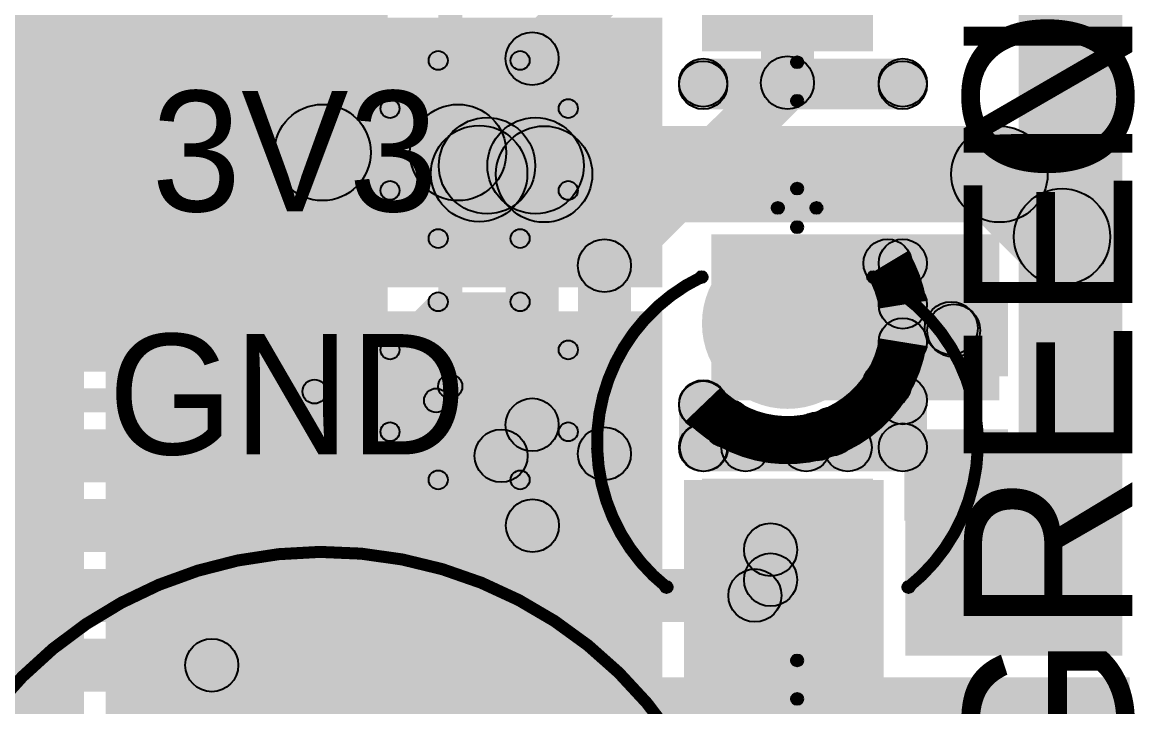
# Model space of a CAD drawing. Header units: millimetres. Extents: x 1.65 to 3.65, y 2.62 to 4.07.
# Drawn here: x 3.1873 to 3.6492, y 2.9808 to 3.2651 of the extents above; entities that cross this region are included whole.
import ezdxf

# ---------------------------------------------------------------- set-up
doc = ezdxf.new("R2010")
doc.units = ezdxf.units.MM
doc.header["$MEASUREMENT"] = 0
for name, color, linetype in [('BottomLayer', 5, 'Continuous'), ('BottomPaste', 16, 'Continuous'), ('BottomSolder', 6, 'Continuous'), ('PadHoleLayer', 156, 'Continuous'), ('TopLayer', 1, 'Continuous'), ('TopOverlay', 2, 'Continuous'), ('TopPaste', 8, 'Continuous'), ('TopSolder', 216, 'Continuous'), ('ViaHoleLayer', 16, 'Continuous')]:
    doc.layers.add(name, color=color, linetype=linetype)

# ---------------------------------------------------------------- blocks, each defined once
blk = doc.blocks.new('YS_SBZ9032C03R16_1')
at = {"layer": 'TopLayer'}
for points in [[(-0.22047, 0.03937), (-0.09449, 0.03937), (-0.09449, -0.03937), (-0.22047, -0.03937)], [(0.09449, 0.03937), (0.22047, 0.03937), (0.22047, -0.03937), (0.09449, -0.03937)]]:
    blk.add_hatch(color=1, dxfattribs=at).paths.add_polyline_path(points)
at = {"layer": 'TopOverlay'}
h = blk.add_hatch(color=2, dxfattribs=at)
edge = h.paths.add_edge_path()
edge.add_arc((-0.10039, 0.2372), 0.0025, 0, 360)
h = blk.add_hatch(color=2, dxfattribs=at)
edge = h.paths.add_edge_path()
edge.add_arc((-0.10039, 0.2372), 0.0025, 0, 360)
for points in [[(-0.10289, 0.2372), (-0.09789, 0.2372), (-0.09789, 0.15059), (-0.10289, 0.15059)], [(0.10039, 0.2397), (0.10039, 0.2347), (-0.10039, 0.2347), (-0.10039, 0.2397)], [(0.09789, 0.2372), (0.10289, 0.2372), (0.10289, 0.15059), (0.09789, 0.15059)], [(-0.20329, 0.0981), (-0.19829, 0.0981), (-0.19829, 0.0581), (-0.20329, 0.0581)], [(-0.18077, 0.08026), (-0.18077, 0.07526), (-0.22077, 0.07526), (-0.22077, 0.08026)], [(0.22376, 0.05644), (0.22376, 0.05144), (0.18376, 0.05144), (0.18376, 0.05644)]]:
    blk.add_hatch(color=2, dxfattribs=at).paths.add_polyline_path(points)
h = blk.add_hatch(color=2, dxfattribs=at)
edge = h.paths.add_edge_path()
edge.add_arc((0.10039, 0.2372), 0.0025, 0, 360)
h = blk.add_hatch(color=2, dxfattribs=at)
edge = h.paths.add_edge_path()
edge.add_arc((0.10039, 0.2372), 0.0025, 0, 360)
h = blk.add_hatch(color=2, dxfattribs=at)
edge = h.paths.add_edge_path()
edge.add_arc((-0.10039, 0.15059), 0.0025, 0, 360)
h = blk.add_hatch(color=2, dxfattribs=at)
edge = h.paths.add_edge_path()
edge.add_arc((-0.10039, 0.15059), 0.0025, 0, 360)
h = blk.add_hatch(color=2, dxfattribs=at)
edge = h.paths.add_edge_path()
edge.add_arc((0.10039, 0.15059), 0.0025, 0, 360)
h = blk.add_hatch(color=2, dxfattribs=at)
edge = h.paths.add_edge_path()
edge.add_arc((0.10039, 0.15059), 0.0025, 0, 360)
h = blk.add_hatch(color=2, dxfattribs=at)
edge = h.paths.add_edge_path()
edge.add_arc((-0.20079, 0.0981), 0.0025, 0, 360)
h = blk.add_hatch(color=2, dxfattribs=at)
edge = h.paths.add_edge_path()
edge.add_arc((-0.22077, 0.07776), 0.0025, 0, 360)
h = blk.add_hatch(color=2, dxfattribs=at)
edge = h.paths.add_edge_path()
edge.add_arc((-0.18077, 0.07776), 0.0025, 0, 360)
h = blk.add_hatch(color=2, dxfattribs=at)
edge = h.paths.add_edge_path()
edge.add_arc((-0.1624, 0.07486), 0.0025, 0, 360)
h = blk.add_hatch(color=2, dxfattribs=at)
edge = h.paths.add_edge_path()
edge.add_arc((0.1624, 0.07486), 0.0025, 0, 360)
h = blk.add_hatch(color=2, dxfattribs=at)
edge = h.paths.add_edge_path()
edge.add_arc((-0.20079, 0.0581), 0.0025, 0, 360)
h = blk.add_hatch(color=2, dxfattribs=at)
edge = h.paths.add_edge_path()
edge.add_arc((0.18376, 0.05394), 0.0025, 0, 360)
h = blk.add_hatch(color=2, dxfattribs=at)
edge = h.paths.add_edge_path()
edge.add_arc((0.22376, 0.05394), 0.0025, 0, 360)
h = blk.add_hatch(color=2, dxfattribs=at)
edge = h.paths.add_edge_path()
edge.add_arc((0.16819, -0.05729), 0.0025, 0, 360)
h = blk.add_hatch(color=2, dxfattribs=at)
edge = h.paths.add_edge_path()
edge.add_arc((-0.16752, -0.05945), 0.0025, 0, 360)
at = {"layer": 'TopPaste'}
for points in [[(-0.22047, 0.03937), (-0.09449, 0.03937), (-0.09449, -0.03937), (-0.22047, -0.03937)], [(0.09449, 0.03937), (0.22047, 0.03937), (0.22047, -0.03937), (0.09449, -0.03937)]]:
    blk.add_hatch(color=8, dxfattribs=at).paths.add_polyline_path(points)
at = {"layer": 'TopSolder'}
for points in [[(-0.22447, 0.04337), (-0.09049, 0.04337), (-0.09049, -0.04337), (-0.22447, -0.04337)], [(0.09049, 0.04337), (0.22447, 0.04337), (0.22447, -0.04337), (0.09049, -0.04337)]]:
    blk.add_hatch(color=216, dxfattribs=at).paths.add_polyline_path(points)
at = {"layer": 'TopOverlay', "const_width": 0.005}
for points in [[(-0.1624, 0.07486, -0.193043), (-0.10039, 0.15059)], [(0.10039, 0.15059, -0.193043), (0.1624, 0.07486)], [(0.16819, -0.05729, -0.737031), (-0.16752, -0.05945)]]:
    blk.add_lwpolyline(points, format="xyb", dxfattribs=at)
at = {"layer": 'TopOverlay'}
for centre in [(-0.10039, 0.2372), (-0.10039, 0.2372), (0.10039, 0.2372), (0.10039, 0.2372), (-0.10039, 0.15059), (-0.10039, 0.15059), (0.10039, 0.15059), (0.10039, 0.15059), (-0.20079, 0.0981), (-0.22077, 0.07776), (-0.18077, 0.07776), (-0.1624, 0.07486), (0.1624, 0.07486), (-0.20079, 0.0581), (0.18376, 0.05394), (0.22376, 0.05394), (0.16819, -0.05729), (-0.16752, -0.05945)]:
    blk.add_circle(centre, 0.0025, dxfattribs=at)
blk = doc.blocks.new('RES_0603_B_18')
at = {"layer": 'BottomLayer'}
for points in [[(-0.045, -0.0175), (-0.045, 0.0175), (-0.015, 0.0175), (-0.015, -0.0175)], [(0.015, -0.0175), (0.015, 0.0175), (0.045, 0.0175), (0.045, -0.0175)]]:
    blk.add_hatch(color=5, dxfattribs=at).paths.add_polyline_path(points)
at = {"layer": 'BottomPaste'}
for points in [[(-0.045, -0.0175), (-0.045, 0.0175), (-0.015, 0.0175), (-0.015, -0.0175)], [(0.015, -0.0175), (0.015, 0.0175), (0.045, 0.0175), (0.045, -0.0175)]]:
    blk.add_hatch(color=16, dxfattribs=at).paths.add_polyline_path(points)
at = {"layer": 'BottomSolder'}
for points in [[(-0.049, -0.0215), (-0.049, 0.0215), (-0.011, 0.0215), (-0.011, -0.0215)], [(0.011, -0.0215), (0.011, 0.0215), (0.049, 0.0215), (0.049, -0.0215)]]:
    blk.add_hatch(color=6, dxfattribs=at).paths.add_polyline_path(points)
blk = doc.blocks.new('T_______H____LED_25')
at = {"layer": 'BottomLayer'}
blk.add_hatch(color=5, dxfattribs=at).paths.add_polyline_path([(-0.0815, 0.0315), (-0.0185, 0.0315), (-0.0185, -0.0315), (-0.0815, -0.0315)])
h = blk.add_hatch(color=5, dxfattribs=at)
edge = h.paths.add_edge_path()
edge.add_arc((0.05, 0), 0.0315, 0, 360)
at = {"layer": 'BottomSolder'}
blk.add_hatch(color=6, dxfattribs=at).paths.add_polyline_path([(-0.0855, 0.0355), (-0.0145, 0.0355), (-0.0145, -0.0355), (-0.0855, -0.0355)])
h = blk.add_hatch(color=6, dxfattribs=at)
edge = h.paths.add_edge_path()
edge.add_arc((0.05, 0), 0.0355, 0, 360)
at = {"layer": 'PadHoleLayer'}
h = blk.add_hatch(color=156, dxfattribs=at)
edge = h.paths.add_edge_path()
edge.add_arc((-0.05, 0), 0.01772, 0, 360)
h = blk.add_hatch(color=156, dxfattribs=at)
edge = h.paths.add_edge_path()
edge.add_arc((0.05, 0), 0.01772, 0, 360)
at = {"layer": 'TopLayer'}
blk.add_hatch(color=1, dxfattribs=at).paths.add_polyline_path([(-0.0815, 0.0315), (-0.0185, 0.0315), (-0.0185, -0.0315), (-0.0815, -0.0315)])
h = blk.add_hatch(color=1, dxfattribs=at)
edge = h.paths.add_edge_path()
edge.add_arc((0.05, 0), 0.0315, 0, 360)
at = {"layer": 'TopOverlay'}
h = blk.add_hatch(color=2, dxfattribs=at)
edge = h.paths.add_edge_path()
edge.add_arc((-0.05954, 0.05023), 0.0025, 0, 360)
h = blk.add_hatch(color=2, dxfattribs=at)
edge = h.paths.add_edge_path()
edge.add_arc((0.06927, 0.03565), 0.0025, 0, 360)
h = blk.add_hatch(color=2, dxfattribs=at)
edge = h.paths.add_edge_path()
edge.add_arc((0.098, 0.004), 0.0025, 0, 360)
for points in [[(0.0955, 0.004), (0.1005, 0.004), (0.1005, -0.012), (0.0955, -0.012)], [(-0.106, -0.0065), (-0.106, -0.0015), (-0.09, -0.0015), (-0.09, -0.0065)], [(0.09, -0.0065), (0.09, -0.0015), (0.106, -0.0015), (0.106, -0.0065)]]:
    blk.add_hatch(color=2, dxfattribs=at).paths.add_polyline_path(points)
h = blk.add_hatch(color=2, dxfattribs=at)
edge = h.paths.add_edge_path()
edge.add_arc((-0.106, -0.004), 0.0025, 0, 360)
h = blk.add_hatch(color=2, dxfattribs=at)
edge = h.paths.add_edge_path()
edge.add_arc((-0.09, -0.004), 0.0025, 0, 360)
h = blk.add_hatch(color=2, dxfattribs=at)
edge = h.paths.add_edge_path()
edge.add_arc((0.09, -0.004), 0.0025, 0, 360)
h = blk.add_hatch(color=2, dxfattribs=at)
edge = h.paths.add_edge_path()
edge.add_arc((0.106, -0.004), 0.0025, 0, 360)
h = blk.add_hatch(color=2, dxfattribs=at)
edge = h.paths.add_edge_path()
edge.add_arc((0.098, -0.012), 0.0025, 0, 360)
h = blk.add_hatch(color=2, dxfattribs=at)
edge = h.paths.add_edge_path()
edge.add_arc((0.06927, -0.03565), 0.0025, 0, 360)
h = blk.add_hatch(color=2, dxfattribs=at)
edge = h.paths.add_edge_path()
edge.add_arc((-0.05954, -0.05023), 0.0025, 0, 360)
at = {"layer": 'TopSolder'}
blk.add_hatch(color=216, dxfattribs=at).paths.add_polyline_path([(-0.0855, 0.0355), (-0.0145, 0.0355), (-0.0145, -0.0355), (-0.0855, -0.0355)])
h = blk.add_hatch(color=216, dxfattribs=at)
edge = h.paths.add_edge_path()
edge.add_arc((0.05, 0), 0.0355, 0, 360)
at = {"layer": 'TopOverlay', "const_width": 0.005}
for points in [[(-0.05954, 0.05023, -0.552963), (0.06927, 0.03565)], [(0.06927, -0.03565, -0.552963), (-0.05954, -0.05023)]]:
    blk.add_lwpolyline(points, format="xyb", dxfattribs=at)
at = {"layer": 'TopOverlay'}
for centre in [(-0.05954, 0.05023), (0.06927, 0.03565), (0.098, 0.004), (-0.106, -0.004), (-0.09, -0.004), (0.09, -0.004), (0.106, -0.004), (0.098, -0.012), (0.06927, -0.03565), (-0.05954, -0.05023)]:
    blk.add_circle(centre, 0.0025, dxfattribs=at)
blk = doc.blocks.new('T_______H____LED_26')
at = {"layer": 'BottomLayer'}
blk.add_hatch(color=5, dxfattribs=at).paths.add_polyline_path([(-0.0815, 0.0315), (-0.0185, 0.0315), (-0.0185, -0.0315), (-0.0815, -0.0315)])
h = blk.add_hatch(color=5, dxfattribs=at)
edge = h.paths.add_edge_path()
edge.add_arc((0.05, 0), 0.0315, 0, 360)
at = {"layer": 'BottomSolder'}
blk.add_hatch(color=6, dxfattribs=at).paths.add_polyline_path([(-0.0855, 0.0355), (-0.0145, 0.0355), (-0.0145, -0.0355), (-0.0855, -0.0355)])
h = blk.add_hatch(color=6, dxfattribs=at)
edge = h.paths.add_edge_path()
edge.add_arc((0.05, 0), 0.0355, 0, 360)
at = {"layer": 'PadHoleLayer'}
h = blk.add_hatch(color=156, dxfattribs=at)
edge = h.paths.add_edge_path()
edge.add_arc((-0.05, 0), 0.01772, 0, 360)
h = blk.add_hatch(color=156, dxfattribs=at)
edge = h.paths.add_edge_path()
edge.add_arc((0.05, 0), 0.01772, 0, 360)
at = {"layer": 'TopLayer'}
blk.add_hatch(color=1, dxfattribs=at).paths.add_polyline_path([(-0.0815, 0.0315), (-0.0185, 0.0315), (-0.0185, -0.0315), (-0.0815, -0.0315)])
h = blk.add_hatch(color=1, dxfattribs=at)
edge = h.paths.add_edge_path()
edge.add_arc((0.05, 0), 0.0315, 0, 360)
at = {"layer": 'TopOverlay'}
h = blk.add_hatch(color=2, dxfattribs=at)
edge = h.paths.add_edge_path()
edge.add_arc((-0.05954, 0.05023), 0.0025, 0, 360)
h = blk.add_hatch(color=2, dxfattribs=at)
edge = h.paths.add_edge_path()
edge.add_arc((0.06927, 0.03565), 0.0025, 0, 360)
h = blk.add_hatch(color=2, dxfattribs=at)
edge = h.paths.add_edge_path()
edge.add_arc((0.098, 0.004), 0.0025, 0, 360)
for points in [[(0.0955, 0.004), (0.1005, 0.004), (0.1005, -0.012), (0.0955, -0.012)], [(-0.106, -0.0065), (-0.106, -0.0015), (-0.09, -0.0015), (-0.09, -0.0065)], [(0.09, -0.0065), (0.09, -0.0015), (0.106, -0.0015), (0.106, -0.0065)]]:
    blk.add_hatch(color=2, dxfattribs=at).paths.add_polyline_path(points)
h = blk.add_hatch(color=2, dxfattribs=at)
edge = h.paths.add_edge_path()
edge.add_arc((-0.106, -0.004), 0.0025, 0, 360)
h = blk.add_hatch(color=2, dxfattribs=at)
edge = h.paths.add_edge_path()
edge.add_arc((-0.09, -0.004), 0.0025, 0, 360)
h = blk.add_hatch(color=2, dxfattribs=at)
edge = h.paths.add_edge_path()
edge.add_arc((0.09, -0.004), 0.0025, 0, 360)
h = blk.add_hatch(color=2, dxfattribs=at)
edge = h.paths.add_edge_path()
edge.add_arc((0.106, -0.004), 0.0025, 0, 360)
h = blk.add_hatch(color=2, dxfattribs=at)
edge = h.paths.add_edge_path()
edge.add_arc((0.098, -0.012), 0.0025, 0, 360)
h = blk.add_hatch(color=2, dxfattribs=at)
edge = h.paths.add_edge_path()
edge.add_arc((0.06927, -0.03565), 0.0025, 0, 360)
h = blk.add_hatch(color=2, dxfattribs=at)
edge = h.paths.add_edge_path()
edge.add_arc((-0.05954, -0.05023), 0.0025, 0, 360)
at = {"layer": 'TopSolder'}
blk.add_hatch(color=216, dxfattribs=at).paths.add_polyline_path([(-0.0855, 0.0355), (-0.0145, 0.0355), (-0.0145, -0.0355), (-0.0855, -0.0355)])
h = blk.add_hatch(color=216, dxfattribs=at)
edge = h.paths.add_edge_path()
edge.add_arc((0.05, 0), 0.0355, 0, 360)
at = {"layer": 'TopOverlay', "const_width": 0.005}
for points in [[(-0.05954, 0.05023, -0.552963), (0.06927, 0.03565)], [(0.06927, -0.03565, -0.552963), (-0.05954, -0.05023)]]:
    blk.add_lwpolyline(points, format="xyb", dxfattribs=at)
at = {"layer": 'TopOverlay'}
for centre in [(-0.05954, 0.05023), (0.06927, 0.03565), (0.098, 0.004), (-0.106, -0.004), (-0.09, -0.004), (0.09, -0.004), (0.106, -0.004), (0.098, -0.012), (0.06927, -0.03565), (-0.05954, -0.05023)]:
    blk.add_circle(centre, 0.0025, dxfattribs=at)
blk = doc.blocks.new('TEST_POINT_53')
at = {"layer": 'TopLayer'}
blk.add_hatch(color=1, dxfattribs=at).paths.add_polyline_path([(0.015, 0.03), (-0.015, 0.03), (-0.03, 0.015), (-0.03, -0.015), (-0.015, -0.03), (0.015, -0.03), (0.03, -0.015), (0.03, 0.015)])
at = {"layer": 'TopOverlay'}
for points in [[(-0.03422, 0.01422), (-0.03978, 0.01978), (-0.01978, 0.03978), (-0.01422, 0.03422)], [(-0.017, 0.03306), (-0.017, 0.04094), (0.017, 0.04094), (0.017, 0.03306)], [(-0.017, 0.03306), (-0.017, 0.04094), (0.017, 0.04094), (0.017, 0.03306)], [(0.01422, 0.03422), (0.01978, 0.03978), (0.03978, 0.01978), (0.03422, 0.01422)], [(-0.03306, -0.017), (-0.04094, -0.017), (-0.04094, 0.017), (-0.03306, 0.017)], [(0.04094, -0.017), (0.03306, -0.017), (0.03306, 0.017), (0.04094, 0.017)], [(-0.03978, -0.01978), (-0.03422, -0.01422), (-0.01422, -0.03422), (-0.01978, -0.03978)], [(0.01978, -0.03978), (0.01422, -0.03422), (0.03422, -0.01422), (0.03978, -0.01978)], [(-0.017, -0.04094), (-0.017, -0.03306), (0.017, -0.03306), (0.017, -0.04094)], [(-0.017, -0.04094), (-0.017, -0.03306), (0.017, -0.03306), (0.017, -0.04094)]]:
    blk.add_hatch(color=2, dxfattribs=at).paths.add_polyline_path(points)
h = blk.add_hatch(color=2, dxfattribs=at)
edge = h.paths.add_edge_path()
edge.add_arc((-0.017, 0.037), 0.00394, 0, 360)
h = blk.add_hatch(color=2, dxfattribs=at)
edge = h.paths.add_edge_path()
edge.add_arc((-0.017, 0.037), 0.00394, 0, 360)
h = blk.add_hatch(color=2, dxfattribs=at)
edge = h.paths.add_edge_path()
edge.add_arc((-0.017, 0.037), 0.00394, 0, 360)
h = blk.add_hatch(color=2, dxfattribs=at)
edge = h.paths.add_edge_path()
edge.add_arc((0.017, 0.037), 0.00394, 0, 360)
h = blk.add_hatch(color=2, dxfattribs=at)
edge = h.paths.add_edge_path()
edge.add_arc((0.017, 0.037), 0.00394, 0, 360)
h = blk.add_hatch(color=2, dxfattribs=at)
edge = h.paths.add_edge_path()
edge.add_arc((0.017, 0.037), 0.00394, 0, 360)
h = blk.add_hatch(color=2, dxfattribs=at)
edge = h.paths.add_edge_path()
edge.add_arc((-0.037, 0.017), 0.00394, 0, 360)
h = blk.add_hatch(color=2, dxfattribs=at)
edge = h.paths.add_edge_path()
edge.add_arc((-0.037, 0.017), 0.00394, 0, 360)
h = blk.add_hatch(color=2, dxfattribs=at)
edge = h.paths.add_edge_path()
edge.add_arc((0.037, 0.017), 0.00394, 0, 360)
h = blk.add_hatch(color=2, dxfattribs=at)
edge = h.paths.add_edge_path()
edge.add_arc((0.037, 0.017), 0.00394, 0, 360)
h = blk.add_hatch(color=2, dxfattribs=at)
edge = h.paths.add_edge_path()
edge.add_arc((-0.037, -0.017), 0.00394, 0, 360)
h = blk.add_hatch(color=2, dxfattribs=at)
edge = h.paths.add_edge_path()
edge.add_arc((-0.037, -0.017), 0.00394, 0, 360)
h = blk.add_hatch(color=2, dxfattribs=at)
edge = h.paths.add_edge_path()
edge.add_arc((0.037, -0.017), 0.00394, 0, 360)
h = blk.add_hatch(color=2, dxfattribs=at)
edge = h.paths.add_edge_path()
edge.add_arc((0.037, -0.017), 0.00394, 0, 360)
h = blk.add_hatch(color=2, dxfattribs=at)
edge = h.paths.add_edge_path()
edge.add_arc((-0.017, -0.037), 0.00394, 0, 360)
h = blk.add_hatch(color=2, dxfattribs=at)
edge = h.paths.add_edge_path()
edge.add_arc((-0.017, -0.037), 0.00394, 0, 360)
h = blk.add_hatch(color=2, dxfattribs=at)
edge = h.paths.add_edge_path()
edge.add_arc((-0.017, -0.037), 0.00394, 0, 360)
h = blk.add_hatch(color=2, dxfattribs=at)
edge = h.paths.add_edge_path()
edge.add_arc((0.017, -0.037), 0.00394, 0, 360)
h = blk.add_hatch(color=2, dxfattribs=at)
edge = h.paths.add_edge_path()
edge.add_arc((0.017, -0.037), 0.00394, 0, 360)
h = blk.add_hatch(color=2, dxfattribs=at)
edge = h.paths.add_edge_path()
edge.add_arc((0.017, -0.037), 0.00394, 0, 360)
at = {"layer": 'TopPaste'}
blk.add_hatch(color=8, dxfattribs=at).paths.add_polyline_path([(0.015, 0.03), (-0.015, 0.03), (-0.03, 0.015), (-0.03, -0.015), (-0.015, -0.03), (0.015, -0.03), (0.03, -0.015), (0.03, 0.015)])
at = {"layer": 'TopSolder'}
blk.add_hatch(color=216, dxfattribs=at).paths.add_polyline_path([(0.017, 0.034), (-0.017, 0.034), (-0.034, 0.017), (-0.034, -0.017), (-0.017, -0.034), (0.017, -0.034), (0.034, -0.017), (0.034, 0.017)])
at = {"layer": 'TopOverlay'}
for centre in [(-0.017, 0.037), (-0.017, 0.037), (-0.017, 0.037), (0.017, 0.037), (0.017, 0.037), (0.017, 0.037), (-0.037, 0.017), (-0.037, 0.017), (0.037, 0.017), (0.037, 0.017), (-0.037, -0.017), (-0.037, -0.017), (0.037, -0.017), (0.037, -0.017), (-0.017, -0.037), (-0.017, -0.037), (-0.017, -0.037), (0.017, -0.037), (0.017, -0.037), (0.017, -0.037)]:
    blk.add_circle(centre, 0.00394, dxfattribs=at)
blk = doc.blocks.new('TEST_POINT_57')
at = {"layer": 'TopLayer'}
blk.add_hatch(color=1, dxfattribs=at).paths.add_polyline_path([(0.015, 0.03), (-0.015, 0.03), (-0.03, 0.015), (-0.03, -0.015), (-0.015, -0.03), (0.015, -0.03), (0.03, -0.015), (0.03, 0.015)])
at = {"layer": 'TopOverlay'}
for points in [[(-0.03422, 0.01422), (-0.03978, 0.01978), (-0.01978, 0.03978), (-0.01422, 0.03422)], [(-0.017, 0.03306), (-0.017, 0.04094), (0.017, 0.04094), (0.017, 0.03306)], [(-0.017, 0.03306), (-0.017, 0.04094), (0.017, 0.04094), (0.017, 0.03306)], [(0.01422, 0.03422), (0.01978, 0.03978), (0.03978, 0.01978), (0.03422, 0.01422)], [(-0.03306, -0.017), (-0.04094, -0.017), (-0.04094, 0.017), (-0.03306, 0.017)], [(0.04094, -0.017), (0.03306, -0.017), (0.03306, 0.017), (0.04094, 0.017)], [(-0.03978, -0.01978), (-0.03422, -0.01422), (-0.01422, -0.03422), (-0.01978, -0.03978)], [(0.01978, -0.03978), (0.01422, -0.03422), (0.03422, -0.01422), (0.03978, -0.01978)], [(-0.017, -0.04094), (-0.017, -0.03306), (0.017, -0.03306), (0.017, -0.04094)], [(-0.017, -0.04094), (-0.017, -0.03306), (0.017, -0.03306), (0.017, -0.04094)]]:
    blk.add_hatch(color=2, dxfattribs=at).paths.add_polyline_path(points)
h = blk.add_hatch(color=2, dxfattribs=at)
edge = h.paths.add_edge_path()
edge.add_arc((-0.017, 0.037), 0.00394, 0, 360)
h = blk.add_hatch(color=2, dxfattribs=at)
edge = h.paths.add_edge_path()
edge.add_arc((-0.017, 0.037), 0.00394, 0, 360)
h = blk.add_hatch(color=2, dxfattribs=at)
edge = h.paths.add_edge_path()
edge.add_arc((-0.017, 0.037), 0.00394, 0, 360)
h = blk.add_hatch(color=2, dxfattribs=at)
edge = h.paths.add_edge_path()
edge.add_arc((0.017, 0.037), 0.00394, 0, 360)
h = blk.add_hatch(color=2, dxfattribs=at)
edge = h.paths.add_edge_path()
edge.add_arc((0.017, 0.037), 0.00394, 0, 360)
h = blk.add_hatch(color=2, dxfattribs=at)
edge = h.paths.add_edge_path()
edge.add_arc((0.017, 0.037), 0.00394, 0, 360)
h = blk.add_hatch(color=2, dxfattribs=at)
edge = h.paths.add_edge_path()
edge.add_arc((-0.037, 0.017), 0.00394, 0, 360)
h = blk.add_hatch(color=2, dxfattribs=at)
edge = h.paths.add_edge_path()
edge.add_arc((-0.037, 0.017), 0.00394, 0, 360)
h = blk.add_hatch(color=2, dxfattribs=at)
edge = h.paths.add_edge_path()
edge.add_arc((0.037, 0.017), 0.00394, 0, 360)
h = blk.add_hatch(color=2, dxfattribs=at)
edge = h.paths.add_edge_path()
edge.add_arc((0.037, 0.017), 0.00394, 0, 360)
h = blk.add_hatch(color=2, dxfattribs=at)
edge = h.paths.add_edge_path()
edge.add_arc((-0.037, -0.017), 0.00394, 0, 360)
h = blk.add_hatch(color=2, dxfattribs=at)
edge = h.paths.add_edge_path()
edge.add_arc((-0.037, -0.017), 0.00394, 0, 360)
h = blk.add_hatch(color=2, dxfattribs=at)
edge = h.paths.add_edge_path()
edge.add_arc((0.037, -0.017), 0.00394, 0, 360)
h = blk.add_hatch(color=2, dxfattribs=at)
edge = h.paths.add_edge_path()
edge.add_arc((0.037, -0.017), 0.00394, 0, 360)
h = blk.add_hatch(color=2, dxfattribs=at)
edge = h.paths.add_edge_path()
edge.add_arc((-0.017, -0.037), 0.00394, 0, 360)
h = blk.add_hatch(color=2, dxfattribs=at)
edge = h.paths.add_edge_path()
edge.add_arc((-0.017, -0.037), 0.00394, 0, 360)
h = blk.add_hatch(color=2, dxfattribs=at)
edge = h.paths.add_edge_path()
edge.add_arc((-0.017, -0.037), 0.00394, 0, 360)
h = blk.add_hatch(color=2, dxfattribs=at)
edge = h.paths.add_edge_path()
edge.add_arc((0.017, -0.037), 0.00394, 0, 360)
h = blk.add_hatch(color=2, dxfattribs=at)
edge = h.paths.add_edge_path()
edge.add_arc((0.017, -0.037), 0.00394, 0, 360)
h = blk.add_hatch(color=2, dxfattribs=at)
edge = h.paths.add_edge_path()
edge.add_arc((0.017, -0.037), 0.00394, 0, 360)
at = {"layer": 'TopPaste'}
blk.add_hatch(color=8, dxfattribs=at).paths.add_polyline_path([(0.015, 0.03), (-0.015, 0.03), (-0.03, 0.015), (-0.03, -0.015), (-0.015, -0.03), (0.015, -0.03), (0.03, -0.015), (0.03, 0.015)])
at = {"layer": 'TopSolder'}
blk.add_hatch(color=216, dxfattribs=at).paths.add_polyline_path([(0.017, 0.034), (-0.017, 0.034), (-0.034, 0.017), (-0.034, -0.017), (-0.017, -0.034), (0.017, -0.034), (0.034, -0.017), (0.034, 0.017)])
at = {"layer": 'TopOverlay'}
for centre in [(-0.017, 0.037), (-0.017, 0.037), (-0.017, 0.037), (0.017, 0.037), (0.017, 0.037), (0.017, 0.037), (-0.037, 0.017), (-0.037, 0.017), (0.037, 0.017), (0.037, 0.017), (-0.037, -0.017), (-0.037, -0.017), (0.037, -0.017), (0.037, -0.017), (-0.017, -0.037), (-0.017, -0.037), (-0.017, -0.037), (0.017, -0.037), (0.017, -0.037), (0.017, -0.037)]:
    blk.add_circle(centre, 0.00394, dxfattribs=at)

msp = doc.modelspace()

# ---------------------------------------------------------------- hatches: boundary and pattern name
at = {"layer": 'BottomLayer'}
for points in [[(3.601, 3.002), (3.644, 3.002), (3.644, 3.812), (3.601, 3.812)], [(3.178, 3.261), (3.339, 3.261), (3.339, 3.516), (3.178, 3.516)], [(3.37, 3.11386), (3.36, 3.11386), (3.36, 3.328), (3.37, 3.328)], [(3.516, 3.24), (3.494, 3.24), (3.494, 3.2885), (3.516, 3.2885)], [(3.40678, 3.24222), (3.39122, 3.25778), (3.41922, 3.28578), (3.43478, 3.27022)], [(3.097, 3.12), (3.339, 3.12), (3.339, 3.247), (3.097, 3.247)], [(3.41, 3.09789), (3.388, 3.09789), (3.388, 3.25), (3.41, 3.25)], [(3.43678, 3.15622), (3.42122, 3.17178), (3.49722, 3.24778), (3.51278, 3.23222)], [(3.47339, 3.108), (3.593, 3.108), (3.593, 3.177), (3.47339, 3.177)], [(3.44, 3.08588), (3.418, 3.08588), (3.418, 3.164), (3.44, 3.164)], [(3.56522, 3.13022), (3.58078, 3.14578), (3.58178, 3.14478), (3.56622, 3.12922)], [(2.805, 3.103), (2.805, 3.113), (3.35914, 3.113), (3.35914, 3.103)], [(3.36268, 3.10446), (3.35561, 3.11154), (3.36146, 3.11739), (3.36854, 3.11032)], [(3.39389, 3.07722), (3.37833, 3.09278), (3.39122, 3.10567), (3.40678, 3.09011)], [(2.78584, 3.074), (2.78584, 3.096), (3.38611, 3.096), (3.38611, 3.074)], [(3.4069, 3.04822), (3.39135, 3.06378), (3.42122, 3.09365), (3.43678, 3.0781)], [(3.554, 3.002), (3.614, 3.002), (3.614, 3.092), (3.554, 3.092)], [(3.462, 2.984), (3.545, 2.984), (3.545, 3.075), (3.462, 3.075)], [(2.75576, 3.045), (2.75576, 3.067), (3.39912, 3.067), (3.39912, 3.045)], [(3.509, 3.0335), (3.487, 3.0335), (3.487, 3.046), (3.509, 3.046)], [(3.49928, 3.01922), (3.48373, 3.03478), (3.49022, 3.04127), (3.50578, 3.02572)], [(2.74, 3.016), (2.74, 3.038), (3.4915, 3.038), (3.4915, 3.016)], [(2.72799, 2.987), (2.72799, 3.009), (3.266, 3.009), (3.266, 2.987)], [(3.25822, 2.99022), (3.27378, 3.00578), (3.30278, 2.97678), (3.28722, 2.96122)]]:
    msp.add_hatch(color=5, dxfattribs=at).paths.add_polyline_path(points)
h = msp.add_hatch(color=5, dxfattribs=at)
edge = h.paths.add_edge_path()
edge.add_arc((3.399, 3.25), 0.011, 0, 360)
h = msp.add_hatch(color=5, dxfattribs=at)
edge = h.paths.add_edge_path()
edge.add_arc((3.399, 3.25), 0.011, 0, 360)
h = msp.add_hatch(color=5, dxfattribs=at)
edge = h.paths.add_edge_path()
edge.add_arc((3.505, 3.24), 0.011, 0, 360)
h = msp.add_hatch(color=5, dxfattribs=at)
edge = h.paths.add_edge_path()
edge.add_arc((3.505, 3.24), 0.011, 0, 360)
h = msp.add_hatch(color=5, dxfattribs=at)
edge = h.paths.add_edge_path()
edge.add_arc((3.619, 3.176), 0.01181, 0, 360)
h = msp.add_hatch(color=5, dxfattribs=at)
edge = h.paths.add_edge_path()
edge.add_arc((3.429, 3.164), 0.011, 0, 360)
h = msp.add_hatch(color=5, dxfattribs=at)
edge = h.paths.add_edge_path()
edge.add_arc((3.429, 3.164), 0.011, 0, 360)
h = msp.add_hatch(color=5, dxfattribs=at)
edge = h.paths.add_edge_path()
edge.add_arc((3.573, 3.138), 0.011, 0, 360)
h = msp.add_hatch(color=5, dxfattribs=at)
edge = h.paths.add_edge_path()
edge.add_arc((3.574, 3.137), 0.011, 0, 360)
h = msp.add_hatch(color=5, dxfattribs=at)
edge = h.paths.add_edge_path()
edge.add_arc((3.235, 3.132), 0.01181, 0, 360)
h = msp.add_hatch(color=5, dxfattribs=at)
edge = h.paths.add_edge_path()
edge.add_arc((3.26, 3.132), 0.01181, 0, 360)
h = msp.add_hatch(color=5, dxfattribs=at)
edge = h.paths.add_edge_path()
edge.add_arc((3.365, 3.11386), 0.005, 0, 360)
h = msp.add_hatch(color=5, dxfattribs=at)
edge = h.paths.add_edge_path()
edge.add_arc((3.365, 3.11386), 0.005, 0, 360)
h = msp.add_hatch(color=5, dxfattribs=at)
edge = h.paths.add_edge_path()
edge.add_arc((3.35914, 3.108), 0.005, 0, 360)
h = msp.add_hatch(color=5, dxfattribs=at)
edge = h.paths.add_edge_path()
edge.add_arc((3.35914, 3.108), 0.005, 0, 360)
h = msp.add_hatch(color=5, dxfattribs=at)
edge = h.paths.add_edge_path()
edge.add_arc((3.399, 3.09789), 0.011, 0, 360)
h = msp.add_hatch(color=5, dxfattribs=at)
edge = h.paths.add_edge_path()
edge.add_arc((3.399, 3.09789), 0.011, 0, 360)
h = msp.add_hatch(color=5, dxfattribs=at)
edge = h.paths.add_edge_path()
edge.add_arc((3.38611, 3.085), 0.011, 0, 360)
h = msp.add_hatch(color=5, dxfattribs=at)
edge = h.paths.add_edge_path()
edge.add_arc((3.38611, 3.085), 0.011, 0, 360)
h = msp.add_hatch(color=5, dxfattribs=at)
edge = h.paths.add_edge_path()
edge.add_arc((3.429, 3.08588), 0.011, 0, 360)
h = msp.add_hatch(color=5, dxfattribs=at)
edge = h.paths.add_edge_path()
edge.add_arc((3.429, 3.08588), 0.011, 0, 360)
h = msp.add_hatch(color=5, dxfattribs=at)
edge = h.paths.add_edge_path()
edge.add_arc((3.39912, 3.056), 0.011, 0, 360)
h = msp.add_hatch(color=5, dxfattribs=at)
edge = h.paths.add_edge_path()
edge.add_arc((3.39912, 3.056), 0.011, 0, 360)
h = msp.add_hatch(color=5, dxfattribs=at)
edge = h.paths.add_edge_path()
edge.add_arc((3.498, 3.046), 0.011, 0, 360)
h = msp.add_hatch(color=5, dxfattribs=at)
edge = h.paths.add_edge_path()
edge.add_arc((3.498, 3.0335), 0.011, 0, 360)
h = msp.add_hatch(color=5, dxfattribs=at)
edge = h.paths.add_edge_path()
edge.add_arc((3.498, 3.0335), 0.011, 0, 360)
h = msp.add_hatch(color=5, dxfattribs=at)
edge = h.paths.add_edge_path()
edge.add_arc((3.4915, 3.027), 0.011, 0, 360)
h = msp.add_hatch(color=5, dxfattribs=at)
edge = h.paths.add_edge_path()
edge.add_arc((3.4915, 3.027), 0.011, 0, 360)
h = msp.add_hatch(color=5, dxfattribs=at)
edge = h.paths.add_edge_path()
edge.add_arc((3.266, 2.998), 0.011, 0, 360)
h = msp.add_hatch(color=5, dxfattribs=at)
edge = h.paths.add_edge_path()
edge.add_arc((3.266, 2.998), 0.011, 0, 360)
at = {"layer": 'BottomSolder'}
h = msp.add_hatch(color=6, dxfattribs=at)
edge = h.paths.add_edge_path()
edge.add_arc((3.619, 3.176), 0.01581, 0, 360)
at = {"layer": 'TopLayer'}
for points in [[(3.088, 3.241), (3.297, 3.241), (3.297, 3.37), (3.088, 3.37)], [(3.171, 2.916), (3.213, 2.916), (3.213, 3.285), (3.171, 3.285)], [(3.171, 3.155), (3.453, 3.155), (3.453, 3.267), (3.171, 3.267)], [(3.47, 3.23), (3.47, 3.25), (3.55287, 3.25), (3.55287, 3.23)], [(3.47, 3.229), (3.47, 3.249), (3.55287, 3.249), (3.55287, 3.229)], [(3.312, 3.191), (3.312, 3.231), (3.36825, 3.231), (3.36825, 3.191)], [(3.35411, 3.19686), (3.38239, 3.22514), (3.39114, 3.21639), (3.36286, 3.18811)], [(3.38028, 3.18553), (3.38028, 3.22553), (3.40043, 3.22553), (3.40043, 3.18553)], [(3.39114, 3.18811), (3.36286, 3.21639), (3.36614, 3.21968), (3.39443, 3.19139)], [(3.38629, 3.19139), (3.41457, 3.21968), (3.41811, 3.21614), (3.38982, 3.18786)], [(3.40397, 3.182), (3.40397, 3.222), (3.593, 3.222), (3.593, 3.182)], [(3.57886, 3.18786), (3.60714, 3.21614), (3.63314, 3.19014), (3.60486, 3.16186)], [(3.54656, 3.155), (3.54656, 3.175), (3.55287, 3.175), (3.55287, 3.155)], [(3.56287, 3.14778), (3.54287, 3.14778), (3.54287, 3.165), (3.56287, 3.165)], [(3.222, 2.956), (3.453, 2.956), (3.453, 3.145), (3.222, 3.145)], [(3.56287, 3.0885), (3.54287, 3.0885), (3.54287, 3.13222), (3.56287, 3.13222)], [(3.53925, 3.10755), (3.5534, 3.12169), (3.55994, 3.11515), (3.5458, 3.10101)], [(3.46293, 3.09902), (3.47707, 3.11316), (3.49467, 3.09557), (3.48053, 3.08143)], [(3.48, 3.0885), (3.46, 3.0885), (3.46, 3.10643), (3.48, 3.10643)], [(3.4774, 3.08143), (3.46326, 3.09557), (3.47311, 3.10541), (3.48725, 3.09127)], [(3.51983, 3.08143), (3.50569, 3.09557), (3.5103, 3.10018), (3.52444, 3.08604)], [(3.51632, 3.08806), (3.53046, 3.1022), (3.53709, 3.09557), (3.52295, 3.08143)], [(3.47, 3.0785), (3.47, 3.0985), (3.55287, 3.0985), (3.55287, 3.0785)], [(3.222, 2.918), (3.647, 2.918), (3.647, 2.993), (3.222, 2.993)]]:
    msp.add_hatch(color=1, dxfattribs=at).paths.add_polyline_path(points)
h = msp.add_hatch(color=1, dxfattribs=at)
edge = h.paths.add_edge_path()
edge.add_arc((3.47, 3.24), 0.01, 0, 360)
h = msp.add_hatch(color=1, dxfattribs=at)
edge = h.paths.add_edge_path()
edge.add_arc((3.47, 3.239), 0.01, 0, 360)
h = msp.add_hatch(color=1, dxfattribs=at)
edge = h.paths.add_edge_path()
edge.add_arc((3.55287, 3.24), 0.01, 0, 360)
h = msp.add_hatch(color=1, dxfattribs=at)
edge = h.paths.add_edge_path()
edge.add_arc((3.55287, 3.239), 0.01, 0, 360)
h = msp.add_hatch(color=1, dxfattribs=at)
edge = h.paths.add_edge_path()
edge.add_arc((3.312, 3.211), 0.02, 0, 360)
h = msp.add_hatch(color=1, dxfattribs=at)
edge = h.paths.add_edge_path()
edge.add_arc((3.36825, 3.211), 0.02, 0, 360)
h = msp.add_hatch(color=1, dxfattribs=at)
edge = h.paths.add_edge_path()
edge.add_arc((3.36825, 3.211), 0.02, 0, 360)
h = msp.add_hatch(color=1, dxfattribs=at)
edge = h.paths.add_edge_path()
edge.add_arc((3.38028, 3.20553), 0.02, 0, 360)
h = msp.add_hatch(color=1, dxfattribs=at)
edge = h.paths.add_edge_path()
edge.add_arc((3.38028, 3.20553), 0.02, 0, 360)
h = msp.add_hatch(color=1, dxfattribs=at)
edge = h.paths.add_edge_path()
edge.add_arc((3.40043, 3.20553), 0.02, 0, 360)
h = msp.add_hatch(color=1, dxfattribs=at)
edge = h.paths.add_edge_path()
edge.add_arc((3.40043, 3.20553), 0.02, 0, 360)
h = msp.add_hatch(color=1, dxfattribs=at)
edge = h.paths.add_edge_path()
edge.add_arc((3.377, 3.20225), 0.02, 0, 360)
h = msp.add_hatch(color=1, dxfattribs=at)
edge = h.paths.add_edge_path()
edge.add_arc((3.377, 3.20225), 0.02, 0, 360)
h = msp.add_hatch(color=1, dxfattribs=at)
edge = h.paths.add_edge_path()
edge.add_arc((3.40397, 3.202), 0.02, 0, 360)
h = msp.add_hatch(color=1, dxfattribs=at)
edge = h.paths.add_edge_path()
edge.add_arc((3.40397, 3.202), 0.02, 0, 360)
h = msp.add_hatch(color=1, dxfattribs=at)
edge = h.paths.add_edge_path()
edge.add_arc((3.593, 3.202), 0.02, 0, 360)
h = msp.add_hatch(color=1, dxfattribs=at)
edge = h.paths.add_edge_path()
edge.add_arc((3.593, 3.202), 0.02, 0, 360)
h = msp.add_hatch(color=1, dxfattribs=at)
edge = h.paths.add_edge_path()
edge.add_arc((3.619, 3.176), 0.02, 0, 360)
h = msp.add_hatch(color=1, dxfattribs=at)
edge = h.paths.add_edge_path()
edge.add_arc((3.619, 3.176), 0.01181, 0, 360)
h = msp.add_hatch(color=1, dxfattribs=at)
edge = h.paths.add_edge_path()
edge.add_arc((3.54656, 3.165), 0.01, 0, 360)
h = msp.add_hatch(color=1, dxfattribs=at)
edge = h.paths.add_edge_path()
edge.add_arc((3.54656, 3.165), 0.01, 0, 360)
h = msp.add_hatch(color=1, dxfattribs=at)
edge = h.paths.add_edge_path()
edge.add_arc((3.55287, 3.165), 0.01, 0, 360)
h = msp.add_hatch(color=1, dxfattribs=at)
edge = h.paths.add_edge_path()
edge.add_arc((3.55287, 3.165), 0.01, 0, 360)
h = msp.add_hatch(color=1, dxfattribs=at)
edge = h.paths.add_edge_path()
edge.add_arc((3.55287, 3.14778), 0.01, 0, 360)
h = msp.add_hatch(color=1, dxfattribs=at)
edge = h.paths.add_edge_path()
edge.add_arc((3.55287, 3.14778), 0.01, 0, 360)
h = msp.add_hatch(color=1, dxfattribs=at)
edge = h.paths.add_edge_path()
edge.add_arc((3.235, 3.132), 0.01181, 0, 360)
h = msp.add_hatch(color=1, dxfattribs=at)
edge = h.paths.add_edge_path()
edge.add_arc((3.26, 3.132), 0.01181, 0, 360)
h = msp.add_hatch(color=1, dxfattribs=at)
edge = h.paths.add_edge_path()
edge.add_arc((3.55287, 3.13222), 0.01, 0, 360)
h = msp.add_hatch(color=1, dxfattribs=at)
edge = h.paths.add_edge_path()
edge.add_arc((3.55287, 3.13222), 0.01, 0, 360)
h = msp.add_hatch(color=1, dxfattribs=at)
edge = h.paths.add_edge_path()
edge.add_arc((3.54633, 3.11462), 0.01, 0, 360)
h = msp.add_hatch(color=1, dxfattribs=at)
edge = h.paths.add_edge_path()
edge.add_arc((3.55287, 3.10808), 0.01, 0, 360)
h = msp.add_hatch(color=1, dxfattribs=at)
edge = h.paths.add_edge_path()
edge.add_arc((3.30865, 3.11169), 0.005, 0, 360)
h = msp.add_hatch(color=1, dxfattribs=at)
edge = h.paths.add_edge_path()
edge.add_arc((3.30865, 3.11169), 0.005, 0, 360)
h = msp.add_hatch(color=1, dxfattribs=at)
edge = h.paths.add_edge_path()
edge.add_arc((3.47, 3.10643), 0.01, 0, 360)
h = msp.add_hatch(color=1, dxfattribs=at)
edge = h.paths.add_edge_path()
edge.add_arc((3.47, 3.10643), 0.01, 0, 360)
h = msp.add_hatch(color=1, dxfattribs=at)
edge = h.paths.add_edge_path()
edge.add_arc((3.47, 3.10609), 0.01, 0, 360)
h = msp.add_hatch(color=1, dxfattribs=at)
edge = h.paths.add_edge_path()
edge.add_arc((3.48018, 3.09834), 0.01, 0, 360)
h = msp.add_hatch(color=1, dxfattribs=at)
edge = h.paths.add_edge_path()
edge.add_arc((3.52339, 3.09513), 0.01, 0, 360)
h = msp.add_hatch(color=1, dxfattribs=at)
edge = h.paths.add_edge_path()
edge.add_arc((3.51737, 3.09311), 0.01, 0, 360)
h = msp.add_hatch(color=1, dxfattribs=at)
edge = h.paths.add_edge_path()
edge.add_arc((3.47, 3.0885), 0.01, 0, 360)
h = msp.add_hatch(color=1, dxfattribs=at)
edge = h.paths.add_edge_path()
edge.add_arc((3.47, 3.0885), 0.01, 0, 360)
h = msp.add_hatch(color=1, dxfattribs=at)
edge = h.paths.add_edge_path()
edge.add_arc((3.47033, 3.0885), 0.01, 0, 360)
h = msp.add_hatch(color=1, dxfattribs=at)
edge = h.paths.add_edge_path()
edge.add_arc((3.4876, 3.0885), 0.01, 0, 360)
h = msp.add_hatch(color=1, dxfattribs=at)
edge = h.paths.add_edge_path()
edge.add_arc((3.51276, 3.0885), 0.01, 0, 360)
h = msp.add_hatch(color=1, dxfattribs=at)
edge = h.paths.add_edge_path()
edge.add_arc((3.53002, 3.0885), 0.01, 0, 360)
h = msp.add_hatch(color=1, dxfattribs=at)
edge = h.paths.add_edge_path()
edge.add_arc((3.55287, 3.0885), 0.01, 0, 360)
h = msp.add_hatch(color=1, dxfattribs=at)
edge = h.paths.add_edge_path()
edge.add_arc((3.55287, 3.0885), 0.01, 0, 360)
at = {"layer": 'TopSolder'}
h = msp.add_hatch(color=216, dxfattribs=at)
edge = h.paths.add_edge_path()
edge.add_arc((3.619, 3.176), 0.01581, 0, 360)
at = {"layer": 'ViaHoleLayer'}
h = msp.add_hatch(color=16, dxfattribs=at)
edge = h.paths.add_edge_path()
edge.add_arc((3.619, 3.176), 0.00591, 0, 360)
h = msp.add_hatch(color=16, dxfattribs=at)
edge = h.paths.add_edge_path()
edge.add_arc((3.235, 3.132), 0.00591, 0, 360)
h = msp.add_hatch(color=16, dxfattribs=at)
edge = h.paths.add_edge_path()
edge.add_arc((3.26, 3.132), 0.00591, 0, 360)

# ---------------------------------------------------------------- linework, layer by layer
at = {"layer": 'BottomLayer'}
for centre, radius in [((3.399, 3.25), 0.011), ((3.399, 3.25), 0.011), ((3.505, 3.24), 0.011), ((3.505, 3.24), 0.011), ((3.429, 3.164), 0.011), ((3.429, 3.164), 0.011), ((3.573, 3.138), 0.011), ((3.574, 3.137), 0.011), ((3.365, 3.11386), 0.005), ((3.365, 3.11386), 0.005), ((3.35914, 3.108), 0.005), ((3.35914, 3.108), 0.005), ((3.399, 3.09789), 0.011), ((3.399, 3.09789), 0.011), ((3.38611, 3.085), 0.011), ((3.38611, 3.085), 0.011), ((3.429, 3.08588), 0.011), ((3.429, 3.08588), 0.011), ((3.39912, 3.056), 0.011), ((3.39912, 3.056), 0.011), ((3.498, 3.046), 0.011), ((3.498, 3.0335), 0.011), ((3.498, 3.0335), 0.011), ((3.4915, 3.027), 0.011), ((3.4915, 3.027), 0.011), ((3.266, 2.998), 0.011), ((3.266, 2.998), 0.011)]:
    msp.add_circle(centre, radius, dxfattribs=at)
at = {"layer": 'TopLayer', "const_width": 0.02}
for points in [[(3.54656, 3.165, -0.095404), (3.55287, 3.14778)], [(3.55287, 3.13222, -0.618598), (3.47, 3.10643)]]:
    msp.add_lwpolyline(points, format="xyb", dxfattribs=at)
at = {"layer": 'TopLayer'}
for centre, radius in [((3.47, 3.24), 0.01), ((3.47, 3.239), 0.01), ((3.55287, 3.24), 0.01), ((3.55287, 3.239), 0.01), ((3.312, 3.211), 0.02), ((3.36825, 3.211), 0.02), ((3.36825, 3.211), 0.02), ((3.38028, 3.20553), 0.02), ((3.38028, 3.20553), 0.02), ((3.40043, 3.20553), 0.02), ((3.40043, 3.20553), 0.02), ((3.377, 3.20225), 0.02), ((3.377, 3.20225), 0.02), ((3.40397, 3.202), 0.02), ((3.40397, 3.202), 0.02), ((3.593, 3.202), 0.02), ((3.593, 3.202), 0.02), ((3.619, 3.176), 0.02), ((3.54656, 3.165), 0.01), ((3.54656, 3.165), 0.01), ((3.55287, 3.165), 0.01), ((3.55287, 3.165), 0.01), ((3.55287, 3.14778), 0.01), ((3.55287, 3.14778), 0.01), ((3.55287, 3.13222), 0.01), ((3.55287, 3.13222), 0.01), ((3.54633, 3.11462), 0.01), ((3.55287, 3.10808), 0.01), ((3.30865, 3.11169), 0.005), ((3.30865, 3.11169), 0.005), ((3.47, 3.10643), 0.01), ((3.47, 3.10643), 0.01), ((3.47, 3.10609), 0.01), ((3.48018, 3.09834), 0.01), ((3.52339, 3.09513), 0.01), ((3.51737, 3.09311), 0.01), ((3.47, 3.0885), 0.01), ((3.47, 3.0885), 0.01), ((3.47033, 3.0885), 0.01), ((3.4876, 3.0885), 0.01), ((3.51276, 3.0885), 0.01), ((3.53002, 3.0885), 0.01), ((3.55287, 3.0885), 0.01), ((3.55287, 3.0885), 0.01)]:
    msp.add_circle(centre, radius, dxfattribs=at)

# ---------------------------------------------------------------- block references
for name, p, rotation in [('T_______H____LED_26', (3.505, 3.3385), 90), ('T_______H____LED_25', (3.505, 3.09), 90), ('RES_0603_B_18', (3.575, 3.107), 270), ('YS_SBZ9032C03R16_1', (3.312, 2.863), 180)]:
    msp.add_blockref(name, p, dxfattribs=dict(rotation=rotation))
for name, p in [('TEST_POINT_57', (3.377, 3.21225)), ('TEST_POINT_53', (3.377, 3.112))]:
    msp.add_blockref(name, p)

# ---------------------------------------------------------------- texts
at = {"layer": 'TopOverlay'}
for s, height, rotation, p in [('ORANGE', 0.07, 90, (3.64818, 3.198)), ('GREEN', 0.07, 90, (3.64818, 2.938)), ('3V3', 0.05, 360, (3.241, 3.18659)), ('GND', 0.05, 360, (3.223, 3.08559))]:
    msp.add_text(s, height=height, rotation=rotation, dxfattribs=at).set_placement(p)

doc.saveas('drawing.dxf')
